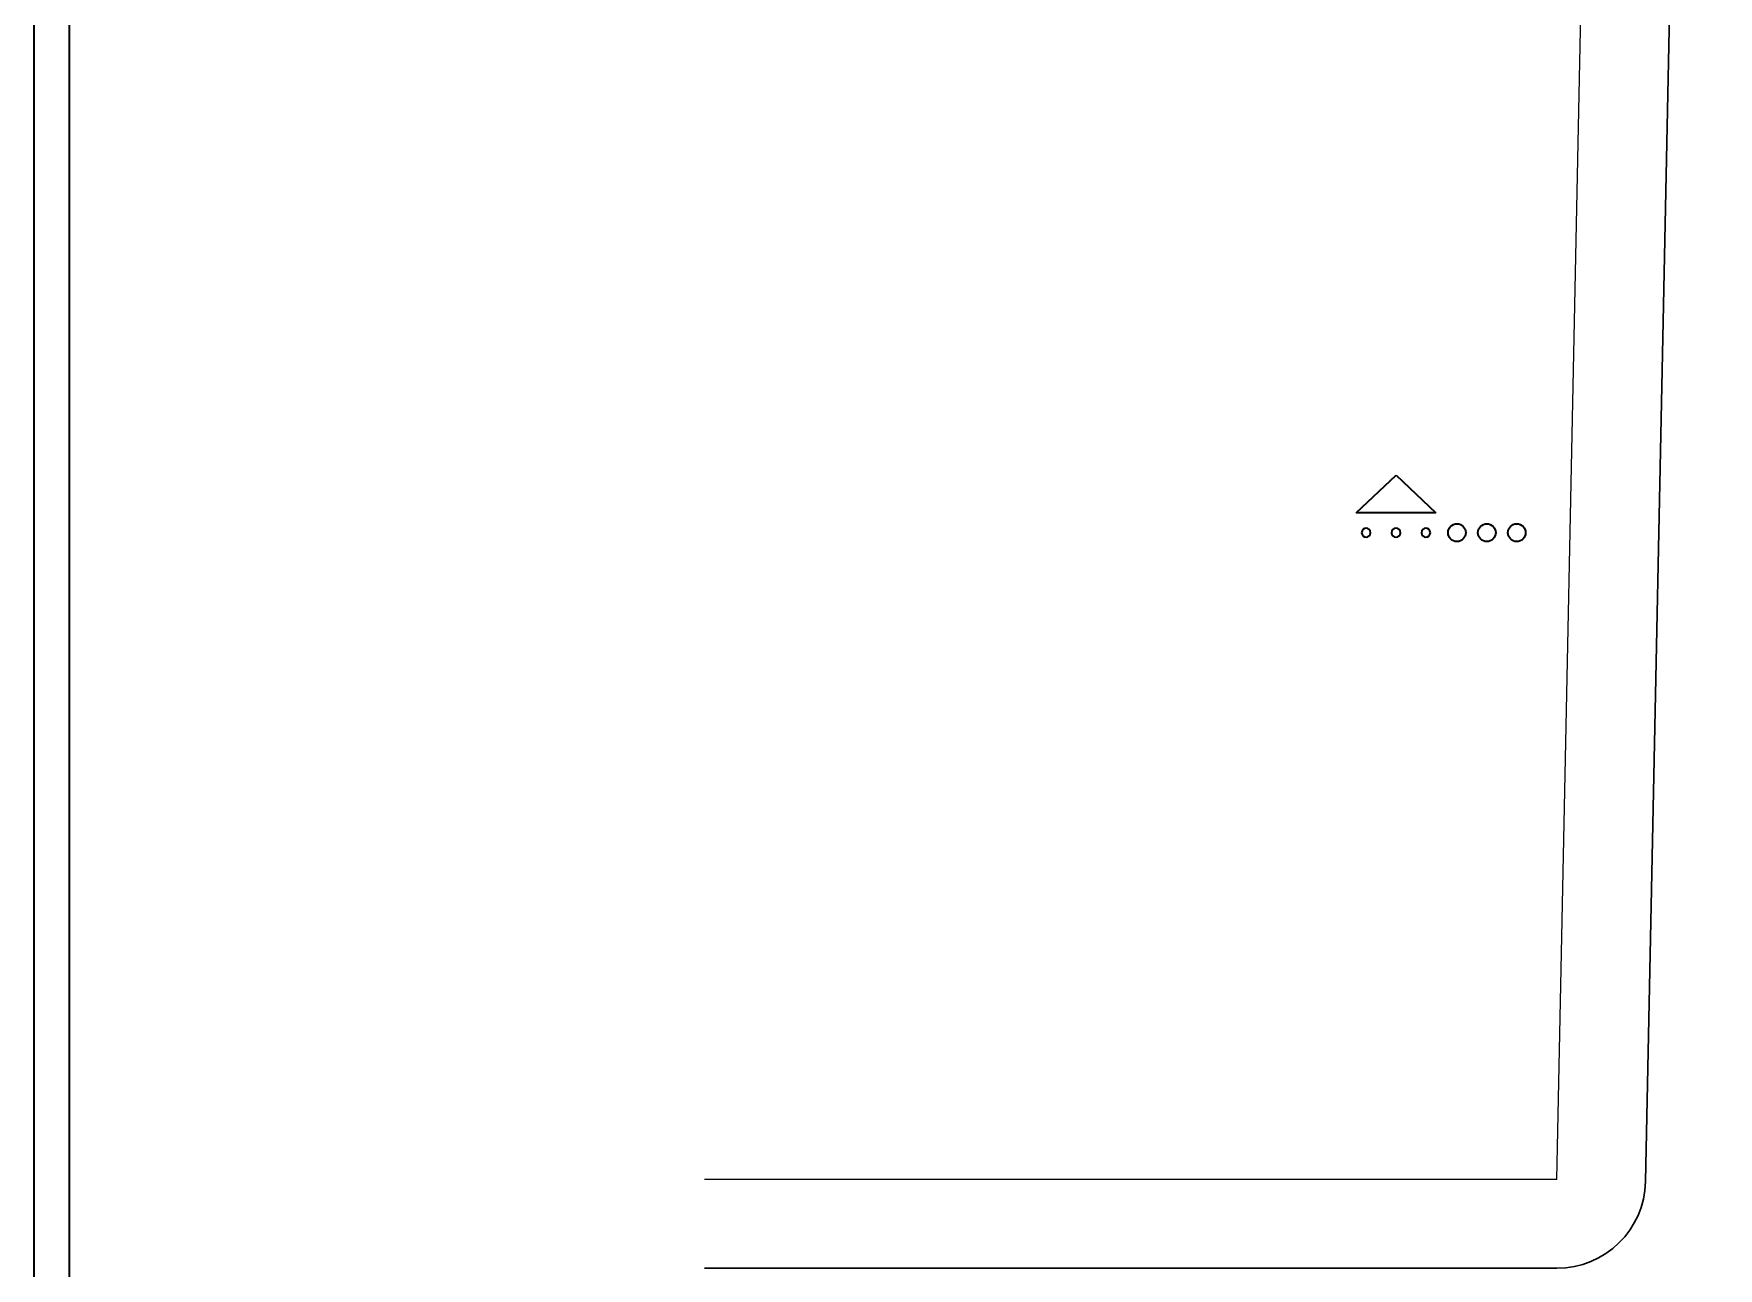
# Model space of a CAD drawing. Header units: inches. Extents: x -7543 to -822, y 102837 to 190349.
# Drawn here: x -837.6051 to -837.4153, y 102837.0141 to 102837.1532 of the extents above; entities that cross this region are included whole.
import ezdxf

# ---------------------------------------------------------------- set-up
doc = ezdxf.new("R2010")
doc.units = ezdxf.units.IN
doc.header["$MEASUREMENT"] = 0
doc.layers.get('0').update_dxf_attribs({"lineweight": 25})
doc.layers.add('ARSA', color=7, linetype='Continuous', lineweight=30)
doc.layers.add('DUVAR', color=7, linetype='Continuous', lineweight=35, true_color=0xfc4642)

msp = doc.modelspace()

# ---------------------------------------------------------------- linework, layer by layer
for q in [(-837.4252659959544, 102837.4240029547), (-837.5294710668013, 102837.0240814308)]:
    msp.add_line((-837.4334541891934, 102837.0240814308), q)
at = {"layer": 'ARSA', "color": 40}
for p, q in [((-837.4234562845604, 102837.0238767287), (-837.4152639001483, 102837.4240029547)), ((-837.4334541891935, 102837.0140814308), (-837.5294710668013, 102837.0140814308))]:
    msp.add_line(p, q, dxfattribs=at)
msp.add_arc((-837.4334541891935, 102837.0240814308), 0.01, 270, 358.8270615355185, dxfattribs=at)
at = {"layer": 'DUVAR'}
for p, q in [((-837.605065430626, 102837.4394633096), (-837.605065430626, 102836.6650845899)), ((-837.601065430626, 102837.4354633095), (-837.6010654306261, 102836.6690845899)), ((-837.4560695422263, 102837.0992318726), (-837.4515772697521, 102837.1034721607)), ((-837.4515772697521, 102837.1034721607), (-837.4470849972778, 102837.0992318726)), ((-837.4470849972778, 102837.0992318726), (-837.4560695422263, 102837.0992318726))]:
    msp.add_line(p, q, dxfattribs=at)
for centre in [(-837.4447140756764, 102837.0969870141), (-837.441344871374, 102837.0969870141), (-837.4379756670717, 102837.0969870141)]:
    msp.add_circle(centre, 0.001, dxfattribs=at)
for centre, radius, start, end in [((-837.4549464740545, 102837.0969870141), 0.0004999999999534339, 0, 180), ((-837.4549464740545, 102837.0969870141), 0.0004999999999534339, 180, 0), ((-837.4515772697521, 102837.0969870141), 0.0004999999999534339, 0, 180), ((-837.4515772697521, 102837.0969870141), 0.0004999999999534339, 180, 0), ((-837.4482080654496, 102837.0969870141), 0.0005000000000465662, 0, 180), ((-837.4482080654496, 102837.0969870141), 0.0005000000000465662, 180, 0)]:
    msp.add_arc(centre, radius, start, end, dxfattribs=at)

doc.saveas('drawing.dxf')
